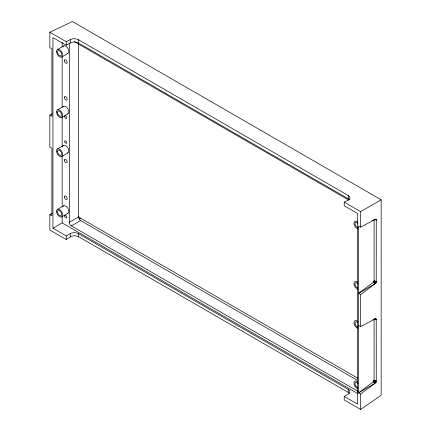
<?xml version="1.0" encoding="UTF-8"?>
<svg xmlns="http://www.w3.org/2000/svg" width="431" height="431" viewBox="0 0 431 431"><rect width="100%" height="100%" fill="white"/><g stroke="black" fill="none" stroke-linecap="round" stroke-linejoin="round"><path stroke-width="0.65" d="M349.234 393.131A5.802 3.502 -2.4 0 0 348.313 392.425L348.183 389.387L78.426 233.64A5.808 3.351 0 0 0 70.215 233.645L66.255 235.929L52.927 228.236L52.927 37.572L66.255 45.266L70.215 42.976L70.35 39.56A5.802 3.189 2.3 0 1 78.55 39.787L348.313 195.529A5.802 3.189 2.3 0 1 348.313 200.043L344.218 202.182L344.218 205.749L357.541 213.442L357.541 404.106L344.218 396.412L344.218 399.973L360.628 409.45L381.16 395.249L381.16 199.806L72.408 21.55L49.84 32.228L49.84 47.636L51.892 48.822L51.892 116.322L49.84 115.136L52.065 113.741M349.439 199.806A5.808 3.351 0 0 0 348.183 198.718L78.426 42.976L78.55 39.787M348.183 198.718L348.313 195.529M360.628 409.45L360.628 394.042L375.282 383.089L376.263 381.166L376.231 319.279L375.886 318.821L375.282 318.897L360.628 326.542L360.628 294.567L358.576 293.382L373.138 282.488L374.086 280.899L374.119 219.643M360.628 294.567L375.282 283.614L376.231 282.025L376.263 220.101C375.988 218.005 373.117 220.737 372.19 220.613M360.628 394.042L358.576 392.862L373.138 381.963L374.086 380.379L374.119 319.123M52.065 213.216L49.84 214.611L49.84 230.019L66.255 239.496L70.35 236.905A5.802 3.502 -2.4 0 1 78.55 236.684L348.313 392.425M358.576 293.382L375.282 283.614L373.138 282.488M57.436 49.517L63.589 45.966M61.752 56.994L67.904 53.444M57.436 109.932L63.589 106.376M61.752 117.41L67.904 113.854M57.436 148.997L63.589 145.441M61.752 156.475L67.904 152.919M57.436 209.407L63.589 205.856M61.752 216.885L67.904 213.334M52.927 228.236L62.156 222.908L358.037 393.735M358.075 391.305A2.898 1.676 60 0 1 357.541 391.079L71.39 225.871A2.898 1.676 60 0 1 69.337 222.315L78.571 216.987L78.571 43.849M79.072 219.077L80.613 218.183L357.811 378.224M71.39 225.871L80.619 220.537L356.868 380.029M344.218 202.182L360.628 211.659L381.16 199.806M344.218 396.412L348.178 394.123A5.808 3.351 0 0 0 348.183 389.387M49.84 32.228L66.255 41.705L70.35 39.56M373.138 381.963L375.282 383.089L358.576 392.862L358.576 225.882L360.628 227.067L375.282 219.417M372.81 319.85L375.282 318.897M375.121 219.11L376.193 219.67M375.159 219.239L376.231 219.799M374.658 219.255L376.263 220.101M374.119 280.559L376.263 281.685M374.086 280.899L376.231 282.025M374.049 281.082L376.193 282.208M373.989 281.26L376.134 282.386M373.925 281.443L376.064 282.569M373.839 281.621L375.983 282.747M373.742 281.793L375.886 282.919M373.639 281.96L375.784 283.086M373.521 282.111L375.665 283.237M373.402 282.251L375.541 283.377M375.121 318.59L376.193 319.15M375.159 318.714L376.231 319.279M374.658 318.735L376.263 319.576M374.119 380.04L376.263 381.166M374.086 380.379L376.231 381.505M374.049 380.557L376.193 381.683M373.989 380.74L376.134 381.866M373.925 380.923L376.064 382.049M373.839 381.101L375.983 382.227M373.742 381.273L375.886 382.399M373.639 381.435L375.784 382.561M373.521 381.591L375.665 382.717M373.402 381.731L375.541 382.857M74.304 41.624L348.798 200.103M358.576 325.357L360.628 326.542M49.84 214.611L51.892 215.796L51.892 148.296L49.84 147.111L49.84 115.136M78.426 233.64L78.55 236.684M70.215 233.645L70.35 236.905M360.628 211.659L360.628 227.067M69.337 43.138L69.337 222.315M66.255 41.705L66.255 45.266M66.255 235.929L66.255 239.496M62.156 42.313L62.156 47.011M62.156 56.413L62.156 107.438M62.156 116.833L62.156 147.046M62.156 155.774L62.156 206.794M62.156 216.868L62.156 222.908M358.053 227.622A2.898 1.676 60 0 1 354.977 223.797A2.898 1.676 60 0 1 358.053 223.522M358.053 288.037A2.898 1.676 60 0 1 354.977 284.207A2.898 1.676 60 0 1 358.053 283.932M358.053 327.102A2.898 1.676 60 0 1 354.977 323.272A2.898 1.676 60 0 1 358.053 322.997M358.053 387.512A2.898 1.676 60 0 1 354.977 383.687A2.898 1.676 60 0 1 358.053 383.412M70.215 42.981A5.808 3.351 0 0 1 78.426 42.976M63.104 46.413A4.315 2.494 60 0 1 67.904 48.455A4.315 2.494 60 0 1 67.274 53.638M63.104 106.829A4.315 2.494 60 0 1 67.904 108.871A4.315 2.494 60 0 1 67.274 114.048M63.104 145.893A4.315 2.494 60 0 1 67.904 147.935A4.315 2.494 60 0 1 67.274 153.113M63.104 206.304A4.315 2.494 60 0 1 67.904 208.345A4.315 2.494 60 0 1 67.274 213.528M357.816 228.839A4.315 2.494 60 0 1 353.975 223.215A4.315 2.494 60 0 1 357.816 222.03M80.619 220.537A2.898 1.676 60 0 1 78.571 216.987M357.816 388.73A4.315 2.494 60 0 1 353.975 383.105A4.315 2.494 60 0 1 357.816 381.92M357.816 289.255A4.315 2.494 60 0 1 353.975 283.63A4.315 2.494 60 0 1 357.816 282.445M357.816 328.32A4.315 2.494 60 0 1 353.975 322.695A4.315 2.494 60 0 1 357.816 321.51M80.613 218.183A7.262 4.191 60 0 1 78.647 216.599M57.544 52.07A2.898 1.676 60 0 0 60.62 55.901A2.898 1.676 60 0 0 60.62 51.795A2.898 1.676 60 0 0 57.544 52.07M64.338 196.935A1.993 1.153 60 0 0 66.455 199.569A1.993 1.153 60 0 0 66.455 196.746A1.993 1.153 60 0 0 64.338 196.935M64.338 160.208A1.993 1.153 60 0 0 66.455 162.843A1.993 1.153 60 0 0 66.455 160.02A1.993 1.153 60 0 0 64.338 160.208M64.338 97.46A1.993 1.153 60 0 0 66.455 100.089A1.993 1.153 60 0 0 66.455 97.266A1.993 1.153 60 0 0 64.338 97.46M64.338 60.733A1.993 1.153 60 0 0 66.455 63.368A1.993 1.153 60 0 0 66.455 60.545A1.993 1.153 60 0 0 64.338 60.733M64.715 116.623A1.46 0.846 60 0 0 66.266 118.552A1.46 0.846 60 0 0 66.266 116.489A1.46 0.846 60 0 0 64.715 116.623M64.715 141.476A1.46 0.846 60 0 0 66.266 143.41A1.46 0.846 60 0 0 66.266 141.341A1.46 0.846 60 0 0 64.715 141.476M64.715 216.103A1.46 0.846 60 0 0 66.266 218.032A1.46 0.846 60 0 0 66.266 215.963A1.46 0.846 60 0 0 64.715 216.103M56.542 51.494A4.315 2.494 60 0 0 61.121 57.188A4.315 2.494 60 0 0 61.121 51.084A4.315 2.494 60 0 0 56.542 51.494M57.544 112.486A2.898 1.676 60 0 0 60.62 116.311A2.898 1.676 60 0 0 60.62 112.211A2.898 1.676 60 0 0 57.544 112.486M57.544 211.96A2.898 1.676 60 0 0 60.62 215.791A2.898 1.676 60 0 0 60.62 211.686A2.898 1.676 60 0 0 57.544 211.96M56.542 111.909A4.315 2.494 60 0 0 61.121 117.604A4.315 2.494 60 0 0 61.121 111.5A4.315 2.494 60 0 0 56.542 111.909M57.544 151.55A2.898 1.676 60 0 0 60.62 155.375A2.898 1.676 60 0 0 60.62 151.276A2.898 1.676 60 0 0 57.544 151.55M56.542 211.384A4.315 2.494 60 0 0 61.121 217.079A4.315 2.494 60 0 0 61.121 210.975A4.315 2.494 60 0 0 56.542 211.384M56.542 150.974A4.315 2.494 60 0 0 61.121 156.668A4.315 2.494 60 0 0 61.121 150.564A4.315 2.494 60 0 0 56.542 150.974"/></g></svg>
